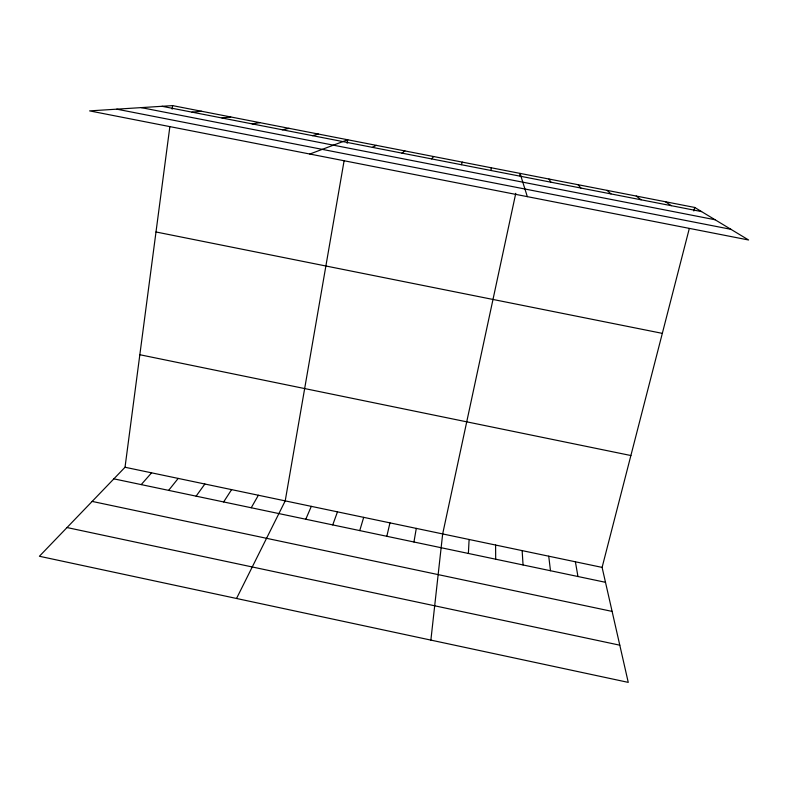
<?xml version="1.0" encoding="UTF-8"?>
<svg xmlns="http://www.w3.org/2000/svg" width="788" height="788" viewBox="0 0 788 788"><rect width="100%" height="100%" fill="white"/><g stroke="black" fill="none" stroke-linecap="round" stroke-linejoin="round"><path stroke-width="1.18" d="M491.121 170.523L491.16 167.755M468.387 553.452L469.106 539.475M430.878 640.102L442.669 533.929L515.766 193.336M689.293 228.559L602.101 567.399L628.253 682.378L39.4 556.259L125.026 467.254L169.844 126.789M172.168 109.148L172.631 105.622L694.73 207.461L748.6 239.995L89.615 110.891L172.631 105.622M413.946 541.996L416.291 528.393M344.07 160.919L285.217 500.882L236.538 598.476M347.124 143.298L347.735 139.772L309.832 154.034M519.538 175.734L520.05 173.39L527.32 196.645M386.819 536.293L389.961 522.868M693.824 210.977L694.73 207.461M359.752 530.59L363.692 517.352M332.733 524.906L337.481 511.855M461.335 164.712L462.349 162.131M305.783 519.233L311.319 506.359M251.234 507.758L258.375 495.248M223.644 501.946L231.593 489.624M196.113 496.154L204.86 484.019M168.642 490.372L178.196 478.414M431.627 158.91L433.597 156.526M141.229 484.6L151.582 472.83M401.978 153.128L404.914 150.932M372.409 147.356L376.29 145.347M312.57 135.674L318.382 134.049M282.321 129.774L289.097 128.336M252.13 123.883L259.882 122.632M222.029 118.003L230.726 116.949M191.986 112.142L201.649 111.275M162.023 106.291L701.576 211.598M141.19 107.611L715.061 219.744M116.782 109.168L730.909 229.308M155.994 231.977L662.324 333.363M139.84 354.728L630.893 455.533M125.026 467.254L602.101 567.399M113.876 478.848L605.499 582.312M92.157 501.414L612.109 611.409M67.019 527.546L619.792 645.185M665.446 201.748L671.297 205.688M636.231 196.054L641.097 199.797M607.085 190.361L610.956 193.907M578.008 184.688L580.894 188.046M548.99 179.034L550.901 182.186M575.388 561.785L577.959 576.511M548.734 556.19L550.477 570.729M522.139 550.615L523.055 564.957M495.593 545.04L495.691 559.204"/></g></svg>
